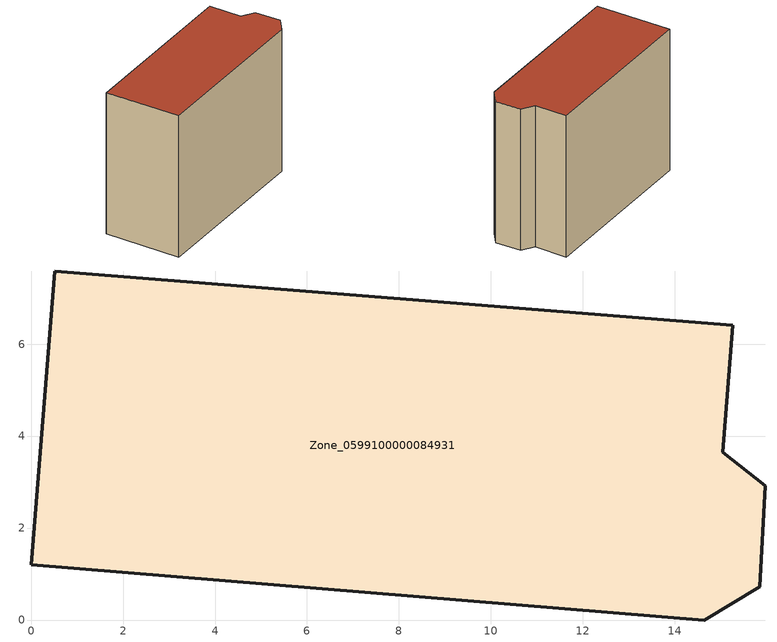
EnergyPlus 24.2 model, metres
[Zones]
Zone_0599100000084931
 floor ground (C_G): 15.04,3.65 15.97,2.92 15.85,0.72 14.64,0 0,1.2 0.52,7.59 15.26,6.41 z0
 wall outside (C_F): 15.97,2.92 15.04,3.65 15.26,6.41 0.52,7.59 0,1.2 14.64,0 15.85,0.72 15.97,2.92 z0:12.44
 roof outside (C_R): 15.26,6.41 0.52,7.59 0,1.2 14.64,0 15.85,0.72 15.97,2.92 15.04,3.65 z12.44
[BUILDING]
Pand.0599100000084931: North Axis=0; Terrain=City; Loads Convergence Tolerance Value=0.04; Temperature Convergence Tolerance Value=0.4; Solar Distribution=FullExterior; Maximum Number of Warmup Days=25; Minimum Number of Warmup Days=1
[Site:Location]
Rotterdam.The.Hague.AP_ZH_NLD Design_Conditions: Latitude=51.96; Longitude=4.45; Time Zone=1; Elevation=-4.5
[SITE:GROUNDTEMPERATURE:BUILDINGSURFACE]
18, 18, 18, 18, 18, 18, 18, 18, 18, 18, 18, 18
[MATERIAL] Thermal Absorptance=0.9; Solar Absorptance=0.7; Visible Absorptance=0.7
Name | Roughness | Thickness | Conductivity | Density | Specific Heat
G.TI.1946 | MediumSmooth | 0.15 | 1 | 540 | 1210
F.TI.1946 | Rough | 0.3 | 0.857143 | 1920 | 840
R.TI.1946 | MediumRough | 0.2 | 0.1 | 1500 | 1000
[CONSTRUCTION]
C_G: G.TI.1946
C_F: F.TI.1946
C_R: R.TI.1946
[ZONE]
Zone_0599100000084931: Type=1; Multiplier=1; Ceiling Height=Autocalculate; Volume=Autocalculate; Floor Area=autocalculate; Part of Total Floor Area=Yes
[ZONEINFILTRATION:DESIGNFLOWRATE]
Infil_Zone_0599100000084931: Zone or ZoneList or Space or SpaceList=Zone_0599100000084931; Schedule=AlwaysOn; Design Flow Rate Calculation Method=Flow/Area; Flow Rate per Floor Area=0.003; Constant Term Coefficient=1; Temperature Term Coefficient=0; Velocity Term Coefficient=0; Velocity Squared Term Coefficient=0
[HVACTEMPLATE:ZONE:IDEALLOADSAIRSYSTEM]
Zone_0599100000084931: Maximum Heating Supply Air Temperature=50; Minimum Cooling Supply Air Temperature=13; Maximum Heating Supply Air Humidity Ratio=0.0156; Minimum Cooling Supply Air Humidity Ratio=0.0077; Heating Limit=NoLimit; Cooling Limit=NoLimit; Dehumidification Control Type=ConstantSensibleHeatRatio; Cooling Sensible Heat Ratio=0.7; Dehumidification Setpoint=60; Humidification Control Type=None; Humidification Setpoint=30; Outdoor Air Method=None; Outdoor Air Flow Rate per Person=0.00944; Outdoor Air Flow Rate per Zone Floor Area=0; Outdoor Air Flow Rate per Zone=0; Demand Controlled Ventilation Type=None; Outdoor Air Economizer Type=NoEconomizer; Heat Recovery Type=None; Sensible Heat Recovery Effectiveness=0.7; Latent Heat Recovery Effectiveness=0.65
[ZONECONTROL:THERMOSTAT]
ThermostatControl_Zone_0599100000084931: Zone or ZoneList=Zone_0599100000084931; Control Type Schedule=DualSetpointControlType; Control 1=Thermostat_Zone_0599100000084931; Temperature Difference Between Cutout And Setpoint=0
[THERMOSTATSETPOINT:DUALSETPOINT]
Thermostat_Zone_0599100000084931: Heating Setpoint Temperature Schedule=HeatingSetpoint_Zone_0599100000084931; Cooling Setpoint Temperature Schedule=CoolingSetpoint_Zone_0599100000084931
[SCHEDULE:COMPACT]
HeatingSetpoint_Zone_0599100000084931: Through: 12/31, For: AllDays, Until: 24:00, 21
CoolingSetpoint_Zone_0599100000084931: Through: 12/31, For: AllDays, Until: 24:00, 24
DualSetpointControlType: Through: 12/31, For: AllDays, Until: 24:00, 4
AlwaysOn: Through: 12/31, For: AllDays, Until: 24:00, 1
